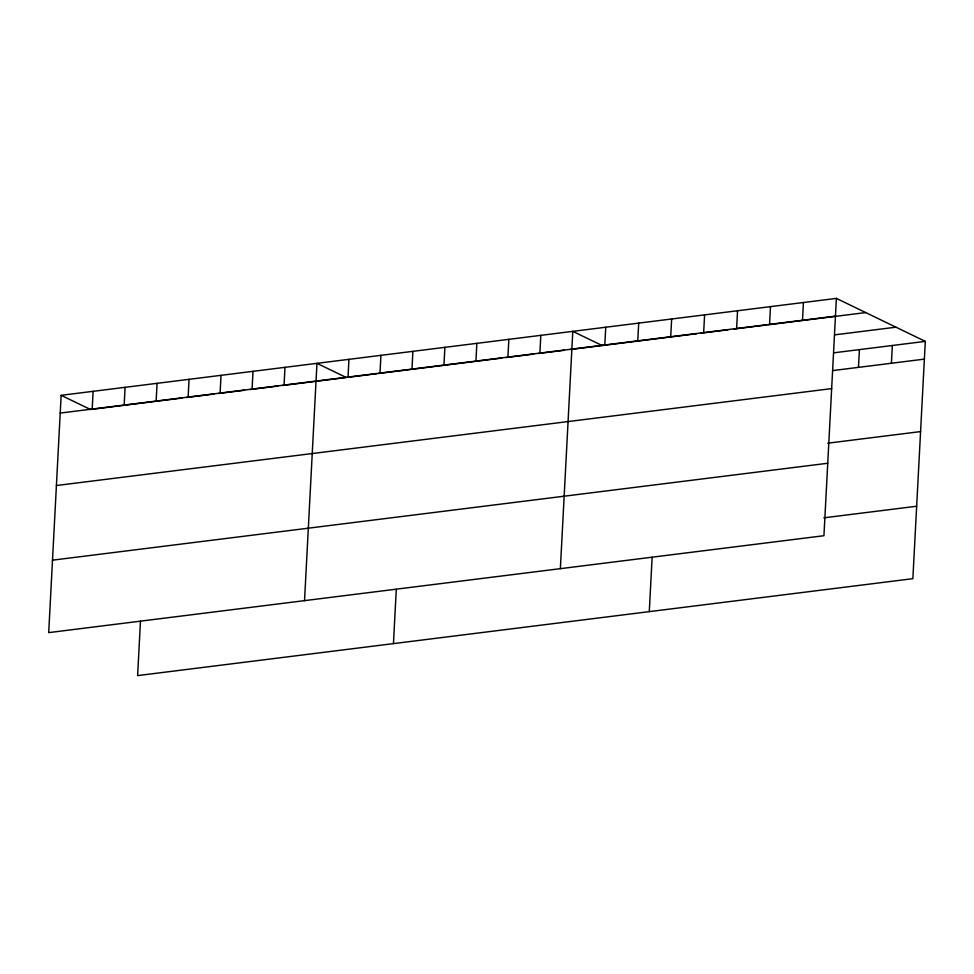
<?xml version="1.0" encoding="UTF-8"?>
<svg xmlns="http://www.w3.org/2000/svg" width="974" height="974" viewBox="0 0 974 974"><rect width="100%" height="100%" fill="white"/><g stroke="black" fill="none" stroke-linecap="round" stroke-linejoin="round"><path stroke-width="1.46" d="M61.143 395.322L48.7 632.625L823.943 535.712L836.386 298.397L61.143 395.322L90.485 409.494L182.053 398.049M92.189 409.08L93.114 391.317M124.161 405.074L125.098 387.323M140.463 621.266L137.614 675.603L912.869 578.678L925.3 341.375L836.386 298.397M156.144 401.081L157.07 383.33M188.116 397.088L189.053 379.324M220.1 393.082L221.037 375.331M252.083 389.089L253.009 371.325M284.055 385.095L284.992 367.332M304.533 600.641L316.964 363.339L346.306 377.522L282.35 385.509M348.022 377.096L348.948 359.333M379.994 373.091L380.931 355.34M393.447 643.619L396.296 589.282M411.978 369.097L412.903 351.346M443.949 365.104L444.887 347.341M475.933 361.098L476.858 343.347M507.917 357.105L508.842 339.354M539.888 353.112L540.826 335.348M560.367 568.658L572.797 331.355L602.139 345.539M604.817 344.991L605.743 327.227M637.763 340.876L638.701 323.112M649.281 611.635L652.13 557.298M670.709 336.748L671.646 318.997M703.666 332.633L704.592 314.882M736.612 328.518L737.537 310.755M769.557 324.391L770.483 306.64M802.503 320.276L803.44 302.524M858.471 367.368L859.409 349.617M891.417 363.253L892.354 345.49M60.205 413.073L835.449 316.16M186.411 397.502L214.037 394.056M218.395 393.508L244.559 390.233M250.379 389.515L277.992 386.057M347.767 377.34L376.841 373.699M378.289 373.517L501.841 358.067M506.2 357.531L533.825 354.073M538.184 353.525L564.348 350.263M570.167 349.532L696.495 333.741M700.988 333.181L727.943 329.809M733.933 329.054L766.879 324.939M768.376 324.756L865.728 312.581M834.56 334.873L895.958 327.191M833.939 352.795L925.3 341.375M833.014 370.558L924.375 359.126M56.407 485.527L831.65 388.614M827.717 443.194L920.576 431.579M52.499 560.172L827.742 463.259M823.809 517.839L916.656 506.237"/></g></svg>
